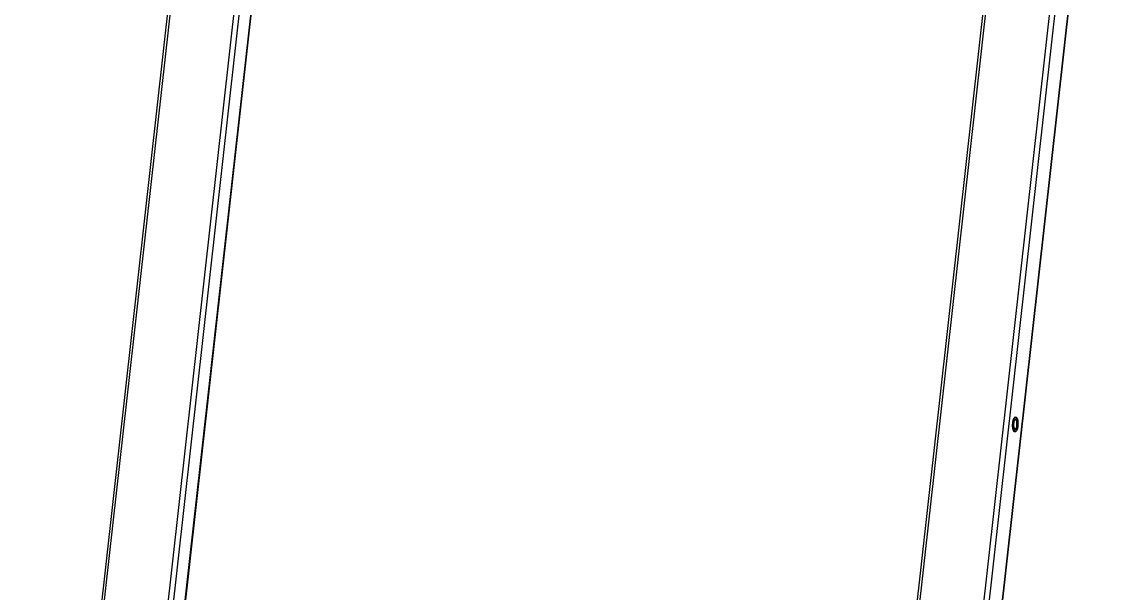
# Model space of a CAD drawing. Header units: millimetres. Extents: x -3132 to 28633, y 682 to 5849.
# Drawn here: x 20301 to 20759.2, y 2130.8 to 2371 of the extents above; entities that cross this region are included whole.
import ezdxf

# ---------------------------------------------------------------- set-up
doc = ezdxf.new("R2010")
doc.units = ezdxf.units.MM
doc.layers.add('02___PRT_ALL_AXES', color=7, linetype='Continuous')

msp = doc.modelspace()

# ---------------------------------------------------------------- linework, layer by layer
at = {"color": 7, "linetype": 'Continuous'}
for p, q in [((20387.621, 2601.943), (20300.995, 1827.119)), ((20388.668, 2602.142), (20302.042, 1827.319)), ((20328.948, 1826.534), (20415.574, 2601.358)), ((20642.555, 1817.163), (20729.181, 2591.987)), ((20730.228, 2592.186), (20643.602, 1817.363)), ((20759.172, 2590.981), (20672.546, 1816.158)), ((20414.138, 2569.857), (20334.466, 1857.236)), ((20342.404, 1883.975), (20415.506, 2537.831)), ((20415.561, 2537.825), (20342.459, 1883.969)), ((20679.467, 1896.714), (20748.175, 2511.267)), ((20687.471, 1898.579), (20755.536, 2507.382)), ((20687.58, 1898.567), (20755.646, 2507.379)), ((20717.57, 2203.664), (20717.918, 2204.509)), ((20717.764, 2204.199), (20717.885, 2204.156)), ((20717.918, 2204.509), (20718.095, 2204.747)), ((20718.095, 2204.747), (20718.346, 2204.939)), ((20718.346, 2204.939), (20718.789, 2204.887)), ((20717.704, 2199.195), (20717.426, 2200.114)), ((20717.753, 2199.437), (20717.624, 2199.401)), ((20717.922, 2198.835), (20717.704, 2199.195)), ((20718.094, 2198.669), (20717.922, 2198.835)), ((20718.536, 2198.617), (20718.094, 2198.669))]:
    msp.add_line(p, q, dxfattribs=at)
for points in [[(20718.789, 2204.887), (20719.178, 2204.361), (20719.456, 2203.442), (20719.578, 2202.27), (20719.528, 2201.024)], [(20717.426, 2200.114), (20717.304, 2201.286), (20717.354, 2202.532), (20717.57, 2203.664)], [(20717.773, 2202.345), (20717.742, 2202.038), (20717.729, 2201.725), (20717.732, 2201.413), (20717.754, 2201.11), (20717.792, 2200.823), (20717.846, 2200.56), (20717.915, 2200.327), (20717.996, 2200.13), (20718.089, 2199.973), (20718.191, 2199.861), (20718.298, 2199.796), (20718.383, 2199.779)], [(20718.499, 2203.777), (20718.473, 2203.777), (20718.361, 2203.744), (20718.251, 2203.662), (20718.146, 2203.535), (20718.048, 2203.364), (20717.96, 2203.153), (20717.883, 2202.91), (20717.821, 2202.638), (20717.773, 2202.345)], [(20718.383, 2199.779), (20718.409, 2199.78), (20718.521, 2199.813), (20718.631, 2199.894), (20718.736, 2200.022), (20718.834, 2200.193), (20718.922, 2200.403), (20718.999, 2200.647), (20719.061, 2200.918), (20719.109, 2201.211)], [(20719.109, 2201.211), (20719.14, 2201.518), (20719.154, 2201.832), (20719.15, 2202.144), (20719.129, 2202.447), (20719.09, 2202.733), (20719.036, 2202.996), (20718.967, 2203.229), (20718.886, 2203.426), (20718.793, 2203.583), (20718.692, 2203.695), (20718.584, 2203.76), (20718.499, 2203.777)], [(20719.528, 2201.024), (20719.313, 2199.892), (20718.964, 2199.047), (20718.536, 2198.617)]]:
    msp.add_lwpolyline(points, dxfattribs=at)
at = {"layer": '02___PRT_ALL_AXES', "color": 7, "linetype": 'Continuous'}
for p, q in [((20717.66, 2203.884), (20717.737, 2203.982)), ((20717.737, 2203.982), (20718.134, 2204.415)), ((20717.773, 2204.159), (20717.896, 2204.155)), ((20717.61, 2199.619), (20717.98, 2199.164)), ((20717.63, 2199.441), (20717.758, 2199.437))]:
    msp.add_line(p, q, dxfattribs=at)
for points in [[(20717.64, 2203.35), (20717.741, 2203.684), (20717.858, 2203.977), (20717.988, 2204.22), (20718.134, 2204.415)], [(20718.134, 2204.415), (20718.275, 2204.538), (20718.426, 2204.606), (20718.577, 2204.611), (20718.725, 2204.553), (20718.867, 2204.433), (20718.999, 2204.253), (20719.119, 2204.018), (20719.223, 2203.733), (20719.31, 2203.405), (20719.378, 2203.04), (20719.425, 2202.647), (20719.45, 2202.234), (20719.452, 2201.812), (20719.432, 2201.388), (20719.389, 2200.973)], [(20717.493, 2202.583), (20717.45, 2202.168), (20717.43, 2201.745), (20717.432, 2201.322), (20717.457, 2200.909), (20717.504, 2200.516), (20717.572, 2200.151)], [(20717.493, 2202.583), (20717.556, 2202.98), (20717.64, 2203.35)], [(20717.548, 2199.71), (20717.577, 2199.661), (20717.61, 2199.619)], [(20717.572, 2200.151), (20717.659, 2199.823), (20717.763, 2199.538), (20717.883, 2199.303), (20717.98, 2199.164)], [(20717.98, 2199.164), (20718.015, 2199.123), (20718.157, 2199.003), (20718.305, 2198.945), (20718.456, 2198.95), (20718.607, 2199.018), (20718.754, 2199.148), (20718.894, 2199.336), (20719.024, 2199.58), (20719.141, 2199.872), (20719.242, 2200.207), (20719.326, 2200.577), (20719.389, 2200.973)]]:
    msp.add_lwpolyline(points, dxfattribs=at)

doc.saveas('drawing.dxf')
